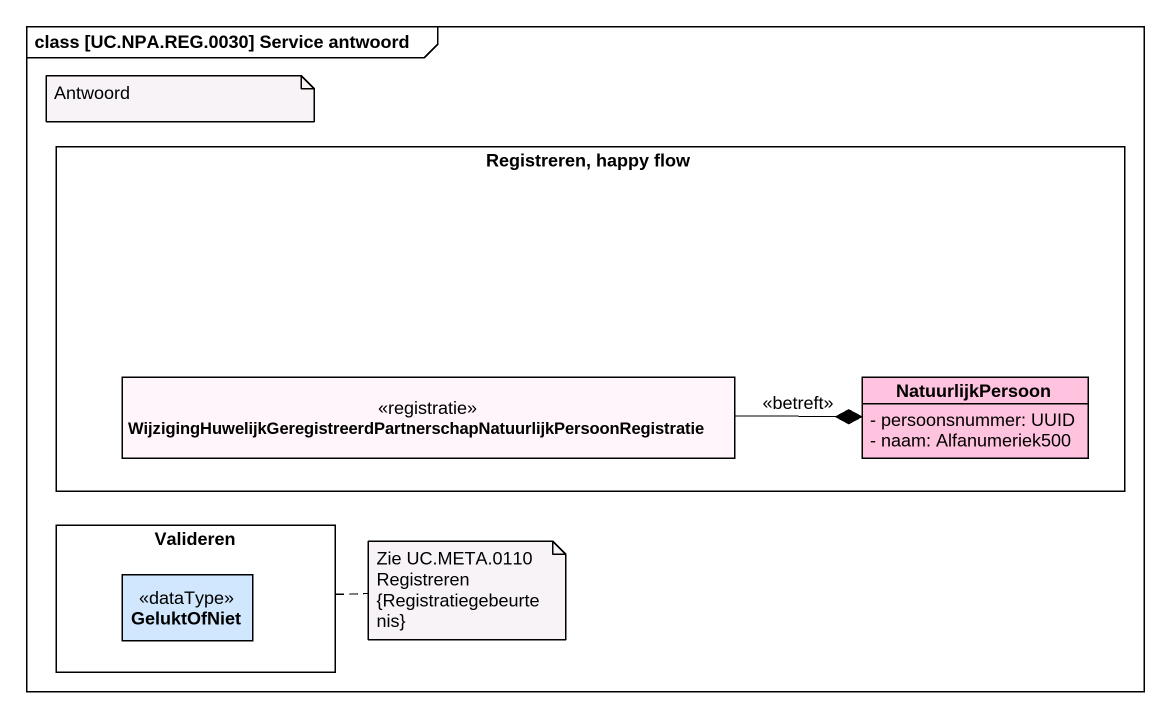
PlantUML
@startuml
mainframe class [UC.NPA.REG.0030] Service antwoord
hide circle
hide empty members
skinparam classAttributeIconSize 0
rectangle "Registreren, happy flow" as Registreren_happy_flow {
  class "WijzigingHuwelijkGeregistreerdPartnerschapNatuurlijkPersoonRegistratie" as WijzigingHuwelijkGeregistree <<registratie>> #FFF5FA
  class NatuurlijkPersoon #FFC3DF {
    - persoonsnummer: UUID
    - naam: Alfanumeriek500
  }
}
rectangle Valideren {
  class GeluktOfNiet <<dataType>> #D0E7FE
}
WijzigingHuwelijkGeregistree -right-* NatuurlijkPersoon : <<betreft>>
note as N1
  Antwoord
end note
note right of Valideren : Zie UC.META.0110 Registreren {Registratiegebeurtenis}
@enduml
